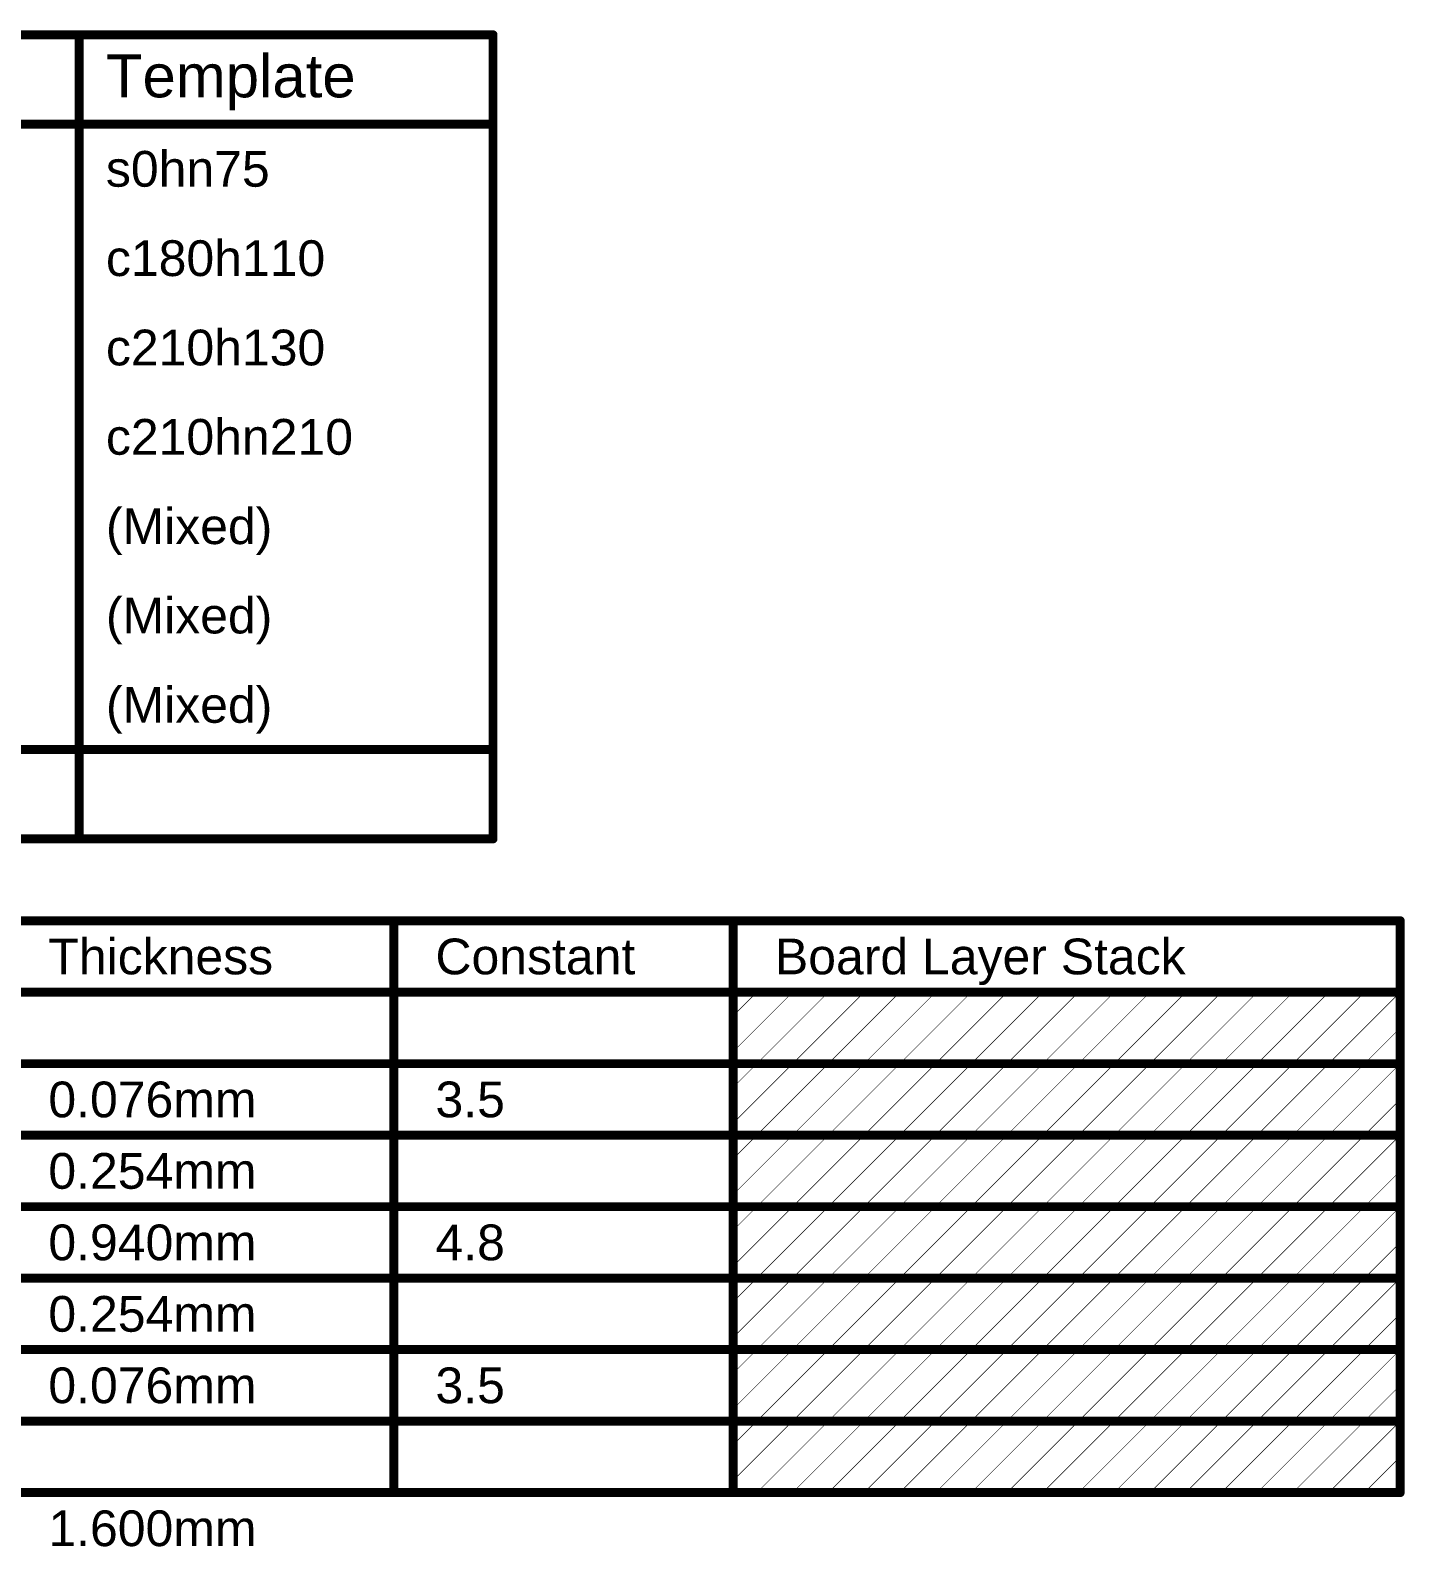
# Model space of a CAD drawing. Header units: inches. Extents: x -8 to 210, y -39 to 109.
# Drawn here: x 150.9 to 209.6, y 44.5 to 109.1 of the extents above; entities that cross this region are included whole.
import ezdxf

# ---------------------------------------------------------------- set-up
doc = ezdxf.new("R2010")
doc.units = ezdxf.units.IN
doc.layers.add('Drill Drawing', color=1, linetype='Continuous')
doc.layers.add('Fabrication', color=76, linetype='Continuous')
doc.styles.add('Arial', font='', dxfattribs={"height": 0.2})
doc.styles.get('Arial').set_extended_font_data('Arial')

msp = doc.modelspace()

# ---------------------------------------------------------------- linework, layer by layer
at = {"layer": 'Drill Drawing'}
for points in [[(-7.379, 108.953, 0.381, 0.381, 0), (170.678, 108.953, 0.381, 0.381, 0)], [(153.029, 74.663, 0.381, 0.381, 0), (153.029, 108.953, 0.381, 0.381, 0)], [(170.678, 74.663, 0.381, 0.381, 0), (170.678, 108.953, 0.381, 0.381, 0)], [(-7.379, 105.143, 0.381, 0.381, 0), (170.678, 105.143, 0.381, 0.381, 0)], [(-7.379, 78.473, 0.381, 0.381, 0), (170.678, 78.473, 0.381, 0.381, 0)], [(-7.379, 74.663, 0.381, 0.381, 0), (170.678, 74.663, 0.381, 0.381, 0)]]:
    msp.add_lwpolyline(points, format="xyseb", dxfattribs=at)
for points in [[(152.934, 108.953, 0.191, 0.191, 1), (153.125, 108.953, 0.191, 0.191, 1)], [(170.583, 108.953, 0.191, 0.191, 1), (170.773, 108.953, 0.191, 0.191, 1)], [(170.583, 108.953, 0.191, 0.191, 1), (170.773, 108.953, 0.191, 0.191, 1)], [(170.583, 105.143, 0.191, 0.191, 1), (170.773, 105.143, 0.191, 0.191, 1)], [(170.583, 78.473, 0.191, 0.191, 1), (170.773, 78.473, 0.191, 0.191, 1)], [(152.934, 74.663, 0.191, 0.191, 1), (153.125, 74.663, 0.191, 0.191, 1)], [(170.583, 74.663, 0.191, 0.191, 1), (170.773, 74.663, 0.191, 0.191, 1)], [(170.583, 74.663, 0.191, 0.191, 1), (170.773, 74.663, 0.191, 0.191, 1)]]:
    msp.add_lwpolyline(points, format="xyseb", close=True, dxfattribs=at)
at = {"layer": 'Fabrication'}
for points in [[(94.075, 71.175, 0.381, 0.381, 0), (209.361, 71.175, 0.381, 0.381, 0)], [(166.446, 46.791, 0.381, 0.381, 0), (166.446, 71.175, 0.381, 0.381, 0)], [(180.921, 46.791, 0.381, 0.381, 0), (180.921, 71.175, 0.381, 0.381, 0)], [(209.361, 46.791, 0.381, 0.381, 0), (209.361, 71.175, 0.381, 0.381, 0)], [(94.075, 68.127, 0.381, 0.381, 0), (209.361, 68.127, 0.381, 0.381, 0)], [(180.921, 67.119, 0.0254, 0.0254, 0), (181.929, 68.127, 0.0254, 0.0254, 0)], [(180.921, 65.595, 0.0254, 0.0254, 0), (183.453, 68.127, 0.0254, 0.0254, 0)], [(181.929, 65.079, 0.0254, 0.0254, 0), (184.977, 68.127, 0.0254, 0.0254, 0)], [(183.453, 65.079, 0.0254, 0.0254, 0), (186.501, 68.127, 0.0254, 0.0254, 0)], [(184.977, 65.079, 0.0254, 0.0254, 0), (188.025, 68.127, 0.0254, 0.0254, 0)], [(186.501, 65.079, 0.0254, 0.0254, 0), (189.549, 68.127, 0.0254, 0.0254, 0)], [(188.025, 65.079, 0.0254, 0.0254, 0), (191.073, 68.127, 0.0254, 0.0254, 0)], [(189.549, 65.079, 0.0254, 0.0254, 0), (192.597, 68.127, 0.0254, 0.0254, 0)], [(191.073, 65.079, 0.0254, 0.0254, 0), (194.121, 68.127, 0.0254, 0.0254, 0)], [(192.597, 65.079, 0.0254, 0.0254, 0), (195.645, 68.127, 0.0254, 0.0254, 0)], [(194.121, 65.079, 0.0254, 0.0254, 0), (197.169, 68.127, 0.0254, 0.0254, 0)], [(195.645, 65.079, 0.0254, 0.0254, 0), (198.693, 68.127, 0.0254, 0.0254, 0)], [(197.169, 65.079, 0.0254, 0.0254, 0), (200.217, 68.127, 0.0254, 0.0254, 0)], [(198.693, 65.079, 0.0254, 0.0254, 0), (201.741, 68.127, 0.0254, 0.0254, 0)], [(200.217, 65.079, 0.0254, 0.0254, 0), (203.265, 68.127, 0.0254, 0.0254, 0)], [(201.741, 65.079, 0.0254, 0.0254, 0), (204.789, 68.127, 0.0254, 0.0254, 0)], [(203.265, 65.079, 0.0254, 0.0254, 0), (206.313, 68.127, 0.0254, 0.0254, 0)], [(204.789, 65.079, 0.0254, 0.0254, 0), (207.837, 68.127, 0.0254, 0.0254, 0)], [(206.313, 65.079, 0.0254, 0.0254, 0), (209.361, 68.127, 0.0254, 0.0254, 0)], [(207.837, 65.079, 0.0254, 0.0254, 0), (209.361, 66.603, 0.0254, 0.0254, 0)], [(149.94, 65.079, 0.381, 0.381, 0), (166.446, 65.079, 0.381, 0.381, 0)], [(166.446, 65.079, 0.381, 0.381, 0), (180.921, 65.079, 0.381, 0.381, 0)], [(180.921, 65.079, 0.381, 0.381, 0), (209.361, 65.079, 0.381, 0.381, 0)], [(180.921, 64.071, 0.0254, 0.0254, 0), (181.929, 65.079, 0.0254, 0.0254, 0)], [(180.921, 62.547, 0.0254, 0.0254, 0), (183.453, 65.079, 0.0254, 0.0254, 0)], [(181.929, 62.031, 0.0254, 0.0254, 0), (184.977, 65.079, 0.0254, 0.0254, 0)], [(183.453, 62.031, 0.0254, 0.0254, 0), (186.501, 65.079, 0.0254, 0.0254, 0)], [(184.977, 62.031, 0.0254, 0.0254, 0), (188.025, 65.079, 0.0254, 0.0254, 0)], [(186.501, 62.031, 0.0254, 0.0254, 0), (189.549, 65.079, 0.0254, 0.0254, 0)], [(188.025, 62.031, 0.0254, 0.0254, 0), (191.073, 65.079, 0.0254, 0.0254, 0)], [(189.549, 62.031, 0.0254, 0.0254, 0), (192.597, 65.079, 0.0254, 0.0254, 0)], [(191.073, 62.031, 0.0254, 0.0254, 0), (194.121, 65.079, 0.0254, 0.0254, 0)], [(192.597, 62.031, 0.0254, 0.0254, 0), (195.645, 65.079, 0.0254, 0.0254, 0)], [(194.121, 62.031, 0.0254, 0.0254, 0), (197.169, 65.079, 0.0254, 0.0254, 0)], [(195.645, 62.031, 0.0254, 0.0254, 0), (198.693, 65.079, 0.0254, 0.0254, 0)], [(197.169, 62.031, 0.0254, 0.0254, 0), (200.217, 65.079, 0.0254, 0.0254, 0)], [(198.693, 62.031, 0.0254, 0.0254, 0), (201.741, 65.079, 0.0254, 0.0254, 0)], [(200.217, 62.031, 0.0254, 0.0254, 0), (203.265, 65.079, 0.0254, 0.0254, 0)], [(201.741, 62.031, 0.0254, 0.0254, 0), (204.789, 65.079, 0.0254, 0.0254, 0)], [(203.265, 62.031, 0.0254, 0.0254, 0), (206.313, 65.079, 0.0254, 0.0254, 0)], [(204.789, 62.031, 0.0254, 0.0254, 0), (207.837, 65.079, 0.0254, 0.0254, 0)], [(206.313, 62.031, 0.0254, 0.0254, 0), (209.361, 65.079, 0.0254, 0.0254, 0)], [(207.837, 62.031, 0.0254, 0.0254, 0), (209.361, 63.555, 0.0254, 0.0254, 0)], [(149.94, 62.031, 0.381, 0.381, 0), (166.446, 62.031, 0.381, 0.381, 0)], [(166.446, 62.031, 0.381, 0.381, 0), (180.921, 62.031, 0.381, 0.381, 0)], [(180.921, 62.031, 0.381, 0.381, 0), (209.361, 62.031, 0.381, 0.381, 0)], [(180.921, 61.023, 0.0254, 0.0254, 0), (181.929, 62.031, 0.0254, 0.0254, 0)], [(180.921, 59.499, 0.0254, 0.0254, 0), (183.453, 62.031, 0.0254, 0.0254, 0)], [(181.929, 58.983, 0.0254, 0.0254, 0), (184.977, 62.031, 0.0254, 0.0254, 0)], [(183.453, 58.983, 0.0254, 0.0254, 0), (186.501, 62.031, 0.0254, 0.0254, 0)], [(184.977, 58.983, 0.0254, 0.0254, 0), (188.025, 62.031, 0.0254, 0.0254, 0)], [(186.501, 58.983, 0.0254, 0.0254, 0), (189.549, 62.031, 0.0254, 0.0254, 0)], [(188.025, 58.983, 0.0254, 0.0254, 0), (191.073, 62.031, 0.0254, 0.0254, 0)], [(189.549, 58.983, 0.0254, 0.0254, 0), (192.597, 62.031, 0.0254, 0.0254, 0)], [(191.073, 58.983, 0.0254, 0.0254, 0), (194.121, 62.031, 0.0254, 0.0254, 0)], [(192.597, 58.983, 0.0254, 0.0254, 0), (195.645, 62.031, 0.0254, 0.0254, 0)], [(194.121, 58.983, 0.0254, 0.0254, 0), (197.169, 62.031, 0.0254, 0.0254, 0)], [(195.645, 58.983, 0.0254, 0.0254, 0), (198.693, 62.031, 0.0254, 0.0254, 0)], [(197.169, 58.983, 0.0254, 0.0254, 0), (200.217, 62.031, 0.0254, 0.0254, 0)], [(198.693, 58.983, 0.0254, 0.0254, 0), (201.741, 62.031, 0.0254, 0.0254, 0)], [(200.217, 58.983, 0.0254, 0.0254, 0), (203.265, 62.031, 0.0254, 0.0254, 0)], [(201.741, 58.983, 0.0254, 0.0254, 0), (204.789, 62.031, 0.0254, 0.0254, 0)], [(203.265, 58.983, 0.0254, 0.0254, 0), (206.313, 62.031, 0.0254, 0.0254, 0)], [(204.789, 58.983, 0.0254, 0.0254, 0), (207.837, 62.031, 0.0254, 0.0254, 0)], [(206.313, 58.983, 0.0254, 0.0254, 0), (209.361, 62.031, 0.0254, 0.0254, 0)], [(207.837, 58.983, 0.0254, 0.0254, 0), (209.361, 60.507, 0.0254, 0.0254, 0)], [(149.94, 58.983, 0.381, 0.381, 0), (166.446, 58.983, 0.381, 0.381, 0)], [(166.446, 58.983, 0.381, 0.381, 0), (180.921, 58.983, 0.381, 0.381, 0)], [(180.921, 58.983, 0.381, 0.381, 0), (209.361, 58.983, 0.381, 0.381, 0)], [(180.921, 57.975, 0.0254, 0.0254, 0), (181.929, 58.983, 0.0254, 0.0254, 0)], [(180.921, 56.451, 0.0254, 0.0254, 0), (183.453, 58.983, 0.0254, 0.0254, 0)], [(181.929, 55.935, 0.0254, 0.0254, 0), (184.977, 58.983, 0.0254, 0.0254, 0)], [(183.453, 55.935, 0.0254, 0.0254, 0), (186.501, 58.983, 0.0254, 0.0254, 0)], [(184.977, 55.935, 0.0254, 0.0254, 0), (188.025, 58.983, 0.0254, 0.0254, 0)], [(186.501, 55.935, 0.0254, 0.0254, 0), (189.549, 58.983, 0.0254, 0.0254, 0)], [(188.025, 55.935, 0.0254, 0.0254, 0), (191.073, 58.983, 0.0254, 0.0254, 0)], [(189.549, 55.935, 0.0254, 0.0254, 0), (192.597, 58.983, 0.0254, 0.0254, 0)], [(191.073, 55.935, 0.0254, 0.0254, 0), (194.121, 58.983, 0.0254, 0.0254, 0)], [(192.597, 55.935, 0.0254, 0.0254, 0), (195.645, 58.983, 0.0254, 0.0254, 0)], [(194.121, 55.935, 0.0254, 0.0254, 0), (197.169, 58.983, 0.0254, 0.0254, 0)], [(195.645, 55.935, 0.0254, 0.0254, 0), (198.693, 58.983, 0.0254, 0.0254, 0)], [(197.169, 55.935, 0.0254, 0.0254, 0), (200.217, 58.983, 0.0254, 0.0254, 0)], [(198.693, 55.935, 0.0254, 0.0254, 0), (201.741, 58.983, 0.0254, 0.0254, 0)], [(200.217, 55.935, 0.0254, 0.0254, 0), (203.265, 58.983, 0.0254, 0.0254, 0)], [(201.741, 55.935, 0.0254, 0.0254, 0), (204.789, 58.983, 0.0254, 0.0254, 0)], [(203.265, 55.935, 0.0254, 0.0254, 0), (206.313, 58.983, 0.0254, 0.0254, 0)], [(204.789, 55.935, 0.0254, 0.0254, 0), (207.837, 58.983, 0.0254, 0.0254, 0)], [(206.313, 55.935, 0.0254, 0.0254, 0), (209.361, 58.983, 0.0254, 0.0254, 0)], [(207.837, 55.935, 0.0254, 0.0254, 0), (209.361, 57.459, 0.0254, 0.0254, 0)], [(149.94, 55.935, 0.381, 0.381, 0), (166.446, 55.935, 0.381, 0.381, 0)], [(166.446, 55.935, 0.381, 0.381, 0), (180.921, 55.935, 0.381, 0.381, 0)], [(180.921, 55.935, 0.381, 0.381, 0), (209.361, 55.935, 0.381, 0.381, 0)], [(180.921, 54.927, 0.0254, 0.0254, 0), (181.929, 55.935, 0.0254, 0.0254, 0)], [(180.921, 53.403, 0.0254, 0.0254, 0), (183.453, 55.935, 0.0254, 0.0254, 0)], [(181.929, 52.887, 0.0254, 0.0254, 0), (184.977, 55.935, 0.0254, 0.0254, 0)], [(183.453, 52.887, 0.0254, 0.0254, 0), (186.501, 55.935, 0.0254, 0.0254, 0)], [(184.977, 52.887, 0.0254, 0.0254, 0), (188.025, 55.935, 0.0254, 0.0254, 0)], [(186.501, 52.887, 0.0254, 0.0254, 0), (189.549, 55.935, 0.0254, 0.0254, 0)], [(188.025, 52.887, 0.0254, 0.0254, 0), (191.073, 55.935, 0.0254, 0.0254, 0)], [(189.549, 52.887, 0.0254, 0.0254, 0), (192.597, 55.935, 0.0254, 0.0254, 0)], [(191.073, 52.887, 0.0254, 0.0254, 0), (194.121, 55.935, 0.0254, 0.0254, 0)], [(192.597, 52.887, 0.0254, 0.0254, 0), (195.645, 55.935, 0.0254, 0.0254, 0)], [(194.121, 52.887, 0.0254, 0.0254, 0), (197.169, 55.935, 0.0254, 0.0254, 0)], [(195.645, 52.887, 0.0254, 0.0254, 0), (198.693, 55.935, 0.0254, 0.0254, 0)], [(197.169, 52.887, 0.0254, 0.0254, 0), (200.217, 55.935, 0.0254, 0.0254, 0)], [(198.693, 52.887, 0.0254, 0.0254, 0), (201.741, 55.935, 0.0254, 0.0254, 0)], [(200.217, 52.887, 0.0254, 0.0254, 0), (203.265, 55.935, 0.0254, 0.0254, 0)], [(201.741, 52.887, 0.0254, 0.0254, 0), (204.789, 55.935, 0.0254, 0.0254, 0)], [(203.265, 52.887, 0.0254, 0.0254, 0), (206.313, 55.935, 0.0254, 0.0254, 0)], [(204.789, 52.887, 0.0254, 0.0254, 0), (207.837, 55.935, 0.0254, 0.0254, 0)], [(206.313, 52.887, 0.0254, 0.0254, 0), (209.361, 55.935, 0.0254, 0.0254, 0)], [(207.837, 52.887, 0.0254, 0.0254, 0), (209.361, 54.411, 0.0254, 0.0254, 0)], [(149.94, 52.887, 0.381, 0.381, 0), (166.446, 52.887, 0.381, 0.381, 0)], [(166.446, 52.887, 0.381, 0.381, 0), (180.921, 52.887, 0.381, 0.381, 0)], [(180.921, 52.887, 0.381, 0.381, 0), (209.361, 52.887, 0.381, 0.381, 0)], [(180.921, 51.879, 0.0254, 0.0254, 0), (181.929, 52.887, 0.0254, 0.0254, 0)], [(180.921, 50.355, 0.0254, 0.0254, 0), (183.453, 52.887, 0.0254, 0.0254, 0)], [(181.929, 49.839, 0.0254, 0.0254, 0), (184.977, 52.887, 0.0254, 0.0254, 0)], [(183.453, 49.839, 0.0254, 0.0254, 0), (186.501, 52.887, 0.0254, 0.0254, 0)], [(184.977, 49.839, 0.0254, 0.0254, 0), (188.025, 52.887, 0.0254, 0.0254, 0)], [(186.501, 49.839, 0.0254, 0.0254, 0), (189.549, 52.887, 0.0254, 0.0254, 0)], [(188.025, 49.839, 0.0254, 0.0254, 0), (191.073, 52.887, 0.0254, 0.0254, 0)], [(189.549, 49.839, 0.0254, 0.0254, 0), (192.597, 52.887, 0.0254, 0.0254, 0)], [(191.073, 49.839, 0.0254, 0.0254, 0), (194.121, 52.887, 0.0254, 0.0254, 0)], [(192.597, 49.839, 0.0254, 0.0254, 0), (195.645, 52.887, 0.0254, 0.0254, 0)], [(194.121, 49.839, 0.0254, 0.0254, 0), (197.169, 52.887, 0.0254, 0.0254, 0)], [(195.645, 49.839, 0.0254, 0.0254, 0), (198.693, 52.887, 0.0254, 0.0254, 0)], [(197.169, 49.839, 0.0254, 0.0254, 0), (200.217, 52.887, 0.0254, 0.0254, 0)], [(198.693, 49.839, 0.0254, 0.0254, 0), (201.741, 52.887, 0.0254, 0.0254, 0)], [(200.217, 49.839, 0.0254, 0.0254, 0), (203.265, 52.887, 0.0254, 0.0254, 0)], [(201.741, 49.839, 0.0254, 0.0254, 0), (204.789, 52.887, 0.0254, 0.0254, 0)], [(203.265, 49.839, 0.0254, 0.0254, 0), (206.313, 52.887, 0.0254, 0.0254, 0)], [(204.789, 49.839, 0.0254, 0.0254, 0), (207.837, 52.887, 0.0254, 0.0254, 0)], [(206.313, 49.839, 0.0254, 0.0254, 0), (209.361, 52.887, 0.0254, 0.0254, 0)], [(207.837, 49.839, 0.0254, 0.0254, 0), (209.361, 51.363, 0.0254, 0.0254, 0)], [(149.94, 49.839, 0.381, 0.381, 0), (166.446, 49.839, 0.381, 0.381, 0)], [(166.446, 49.839, 0.381, 0.381, 0), (180.921, 49.839, 0.381, 0.381, 0)], [(180.921, 49.839, 0.381, 0.381, 0), (209.361, 49.839, 0.381, 0.381, 0)], [(180.921, 48.831, 0.0254, 0.0254, 0), (181.929, 49.839, 0.0254, 0.0254, 0)], [(180.921, 47.307, 0.0254, 0.0254, 0), (183.453, 49.839, 0.0254, 0.0254, 0)], [(181.929, 46.791, 0.0254, 0.0254, 0), (184.977, 49.839, 0.0254, 0.0254, 0)], [(183.453, 46.791, 0.0254, 0.0254, 0), (186.501, 49.839, 0.0254, 0.0254, 0)], [(184.977, 46.791, 0.0254, 0.0254, 0), (188.025, 49.839, 0.0254, 0.0254, 0)], [(186.501, 46.791, 0.0254, 0.0254, 0), (189.549, 49.839, 0.0254, 0.0254, 0)], [(188.025, 46.791, 0.0254, 0.0254, 0), (191.073, 49.839, 0.0254, 0.0254, 0)], [(189.549, 46.791, 0.0254, 0.0254, 0), (192.597, 49.839, 0.0254, 0.0254, 0)], [(191.073, 46.791, 0.0254, 0.0254, 0), (194.121, 49.839, 0.0254, 0.0254, 0)], [(192.597, 46.791, 0.0254, 0.0254, 0), (195.645, 49.839, 0.0254, 0.0254, 0)], [(194.121, 46.791, 0.0254, 0.0254, 0), (197.169, 49.839, 0.0254, 0.0254, 0)], [(195.645, 46.791, 0.0254, 0.0254, 0), (198.693, 49.839, 0.0254, 0.0254, 0)], [(197.169, 46.791, 0.0254, 0.0254, 0), (200.217, 49.839, 0.0254, 0.0254, 0)], [(198.693, 46.791, 0.0254, 0.0254, 0), (201.741, 49.839, 0.0254, 0.0254, 0)], [(200.217, 46.791, 0.0254, 0.0254, 0), (203.265, 49.839, 0.0254, 0.0254, 0)], [(201.741, 46.791, 0.0254, 0.0254, 0), (204.789, 49.839, 0.0254, 0.0254, 0)], [(203.265, 46.791, 0.0254, 0.0254, 0), (206.313, 49.839, 0.0254, 0.0254, 0)], [(204.789, 46.791, 0.0254, 0.0254, 0), (207.837, 49.839, 0.0254, 0.0254, 0)], [(206.313, 46.791, 0.0254, 0.0254, 0), (209.361, 49.839, 0.0254, 0.0254, 0)], [(207.837, 46.791, 0.0254, 0.0254, 0), (209.361, 48.315, 0.0254, 0.0254, 0)], [(149.94, 46.791, 0.381, 0.381, 0), (166.446, 46.791, 0.381, 0.381, 0)], [(166.446, 46.791, 0.381, 0.381, 0), (180.921, 46.791, 0.381, 0.381, 0)], [(180.921, 46.791, 0.381, 0.381, 0), (209.361, 46.791, 0.381, 0.381, 0)]]:
    msp.add_lwpolyline(points, format="xyseb", dxfattribs=at)
for points in [[(166.351, 71.175, 0.191, 0.191, 1), (166.541, 71.175, 0.191, 0.191, 1)], [(180.825, 71.175, 0.191, 0.191, 1), (181.016, 71.175, 0.191, 0.191, 1)], [(209.265, 71.175, 0.191, 0.191, 1), (209.456, 71.175, 0.191, 0.191, 1)], [(209.265, 71.175, 0.191, 0.191, 1), (209.456, 71.175, 0.191, 0.191, 1)], [(181.922, 68.127, 0.0127, 0.0127, 1), (181.935, 68.127, 0.0127, 0.0127, 1)], [(183.446, 68.127, 0.0127, 0.0127, 1), (183.459, 68.127, 0.0127, 0.0127, 1)], [(184.97, 68.127, 0.0127, 0.0127, 1), (184.983, 68.127, 0.0127, 0.0127, 1)], [(186.494, 68.127, 0.0127, 0.0127, 1), (186.507, 68.127, 0.0127, 0.0127, 1)], [(188.018, 68.127, 0.0127, 0.0127, 1), (188.031, 68.127, 0.0127, 0.0127, 1)], [(189.542, 68.127, 0.0127, 0.0127, 1), (189.555, 68.127, 0.0127, 0.0127, 1)], [(191.066, 68.127, 0.0127, 0.0127, 1), (191.079, 68.127, 0.0127, 0.0127, 1)], [(192.59, 68.127, 0.0127, 0.0127, 1), (192.603, 68.127, 0.0127, 0.0127, 1)], [(194.114, 68.127, 0.0127, 0.0127, 1), (194.127, 68.127, 0.0127, 0.0127, 1)], [(195.638, 68.127, 0.0127, 0.0127, 1), (195.651, 68.127, 0.0127, 0.0127, 1)], [(197.162, 68.127, 0.0127, 0.0127, 1), (197.175, 68.127, 0.0127, 0.0127, 1)], [(198.686, 68.127, 0.0127, 0.0127, 1), (198.699, 68.127, 0.0127, 0.0127, 1)], [(200.21, 68.127, 0.0127, 0.0127, 1), (200.223, 68.127, 0.0127, 0.0127, 1)], [(201.734, 68.127, 0.0127, 0.0127, 1), (201.747, 68.127, 0.0127, 0.0127, 1)], [(203.258, 68.127, 0.0127, 0.0127, 1), (203.271, 68.127, 0.0127, 0.0127, 1)], [(204.782, 68.127, 0.0127, 0.0127, 1), (204.795, 68.127, 0.0127, 0.0127, 1)], [(206.306, 68.127, 0.0127, 0.0127, 1), (206.319, 68.127, 0.0127, 0.0127, 1)], [(207.83, 68.127, 0.0127, 0.0127, 1), (207.843, 68.127, 0.0127, 0.0127, 1)], [(209.265, 68.127, 0.191, 0.191, 1), (209.456, 68.127, 0.191, 0.191, 1)], [(209.354, 68.127, 0.0127, 0.0127, 1), (209.367, 68.127, 0.0127, 0.0127, 1)], [(180.914, 67.119, 0.0127, 0.0127, 1), (180.927, 67.119, 0.0127, 0.0127, 1)], [(209.354, 66.603, 0.0127, 0.0127, 1), (209.367, 66.603, 0.0127, 0.0127, 1)], [(180.914, 65.595, 0.0127, 0.0127, 1), (180.927, 65.595, 0.0127, 0.0127, 1)], [(166.351, 65.079, 0.191, 0.191, 1), (166.541, 65.079, 0.191, 0.191, 1)], [(166.351, 65.079, 0.191, 0.191, 1), (166.541, 65.079, 0.191, 0.191, 1)], [(180.825, 65.079, 0.191, 0.191, 1), (181.016, 65.079, 0.191, 0.191, 1)], [(180.825, 65.079, 0.191, 0.191, 1), (181.016, 65.079, 0.191, 0.191, 1)], [(181.922, 65.079, 0.0127, 0.0127, 1), (181.935, 65.079, 0.0127, 0.0127, 1)], [(181.922, 65.079, 0.0127, 0.0127, 1), (181.935, 65.079, 0.0127, 0.0127, 1)], [(183.446, 65.079, 0.0127, 0.0127, 1), (183.459, 65.079, 0.0127, 0.0127, 1)], [(183.446, 65.079, 0.0127, 0.0127, 1), (183.459, 65.079, 0.0127, 0.0127, 1)], [(184.97, 65.079, 0.0127, 0.0127, 1), (184.983, 65.079, 0.0127, 0.0127, 1)], [(184.97, 65.079, 0.0127, 0.0127, 1), (184.983, 65.079, 0.0127, 0.0127, 1)], [(186.494, 65.079, 0.0127, 0.0127, 1), (186.507, 65.079, 0.0127, 0.0127, 1)], [(186.494, 65.079, 0.0127, 0.0127, 1), (186.507, 65.079, 0.0127, 0.0127, 1)], [(188.018, 65.079, 0.0127, 0.0127, 1), (188.031, 65.079, 0.0127, 0.0127, 1)], [(188.018, 65.079, 0.0127, 0.0127, 1), (188.031, 65.079, 0.0127, 0.0127, 1)], [(189.542, 65.079, 0.0127, 0.0127, 1), (189.555, 65.079, 0.0127, 0.0127, 1)], [(189.542, 65.079, 0.0127, 0.0127, 1), (189.555, 65.079, 0.0127, 0.0127, 1)], [(191.066, 65.079, 0.0127, 0.0127, 1), (191.079, 65.079, 0.0127, 0.0127, 1)], [(191.066, 65.079, 0.0127, 0.0127, 1), (191.079, 65.079, 0.0127, 0.0127, 1)], [(192.59, 65.079, 0.0127, 0.0127, 1), (192.603, 65.079, 0.0127, 0.0127, 1)], [(192.59, 65.079, 0.0127, 0.0127, 1), (192.603, 65.079, 0.0127, 0.0127, 1)], [(194.114, 65.079, 0.0127, 0.0127, 1), (194.127, 65.079, 0.0127, 0.0127, 1)], [(194.114, 65.079, 0.0127, 0.0127, 1), (194.127, 65.079, 0.0127, 0.0127, 1)], [(195.638, 65.079, 0.0127, 0.0127, 1), (195.651, 65.079, 0.0127, 0.0127, 1)], [(195.638, 65.079, 0.0127, 0.0127, 1), (195.651, 65.079, 0.0127, 0.0127, 1)], [(197.162, 65.079, 0.0127, 0.0127, 1), (197.175, 65.079, 0.0127, 0.0127, 1)], [(197.162, 65.079, 0.0127, 0.0127, 1), (197.175, 65.079, 0.0127, 0.0127, 1)], [(198.686, 65.079, 0.0127, 0.0127, 1), (198.699, 65.079, 0.0127, 0.0127, 1)], [(198.686, 65.079, 0.0127, 0.0127, 1), (198.699, 65.079, 0.0127, 0.0127, 1)], [(200.21, 65.079, 0.0127, 0.0127, 1), (200.223, 65.079, 0.0127, 0.0127, 1)], [(200.21, 65.079, 0.0127, 0.0127, 1), (200.223, 65.079, 0.0127, 0.0127, 1)], [(201.734, 65.079, 0.0127, 0.0127, 1), (201.747, 65.079, 0.0127, 0.0127, 1)], [(201.734, 65.079, 0.0127, 0.0127, 1), (201.747, 65.079, 0.0127, 0.0127, 1)], [(203.258, 65.079, 0.0127, 0.0127, 1), (203.271, 65.079, 0.0127, 0.0127, 1)], [(203.258, 65.079, 0.0127, 0.0127, 1), (203.271, 65.079, 0.0127, 0.0127, 1)], [(204.782, 65.079, 0.0127, 0.0127, 1), (204.795, 65.079, 0.0127, 0.0127, 1)], [(204.782, 65.079, 0.0127, 0.0127, 1), (204.795, 65.079, 0.0127, 0.0127, 1)], [(206.306, 65.079, 0.0127, 0.0127, 1), (206.319, 65.079, 0.0127, 0.0127, 1)], [(206.306, 65.079, 0.0127, 0.0127, 1), (206.319, 65.079, 0.0127, 0.0127, 1)], [(207.83, 65.079, 0.0127, 0.0127, 1), (207.843, 65.079, 0.0127, 0.0127, 1)], [(207.83, 65.079, 0.0127, 0.0127, 1), (207.843, 65.079, 0.0127, 0.0127, 1)], [(209.265, 65.079, 0.191, 0.191, 1), (209.456, 65.079, 0.191, 0.191, 1)], [(209.354, 65.079, 0.0127, 0.0127, 1), (209.367, 65.079, 0.0127, 0.0127, 1)], [(180.914, 64.071, 0.0127, 0.0127, 1), (180.927, 64.071, 0.0127, 0.0127, 1)], [(209.354, 63.555, 0.0127, 0.0127, 1), (209.367, 63.555, 0.0127, 0.0127, 1)], [(166.351, 62.031, 0.191, 0.191, 1), (166.541, 62.031, 0.191, 0.191, 1)], [(166.351, 62.031, 0.191, 0.191, 1), (166.541, 62.031, 0.191, 0.191, 1)], [(180.825, 62.031, 0.191, 0.191, 1), (181.016, 62.031, 0.191, 0.191, 1)], [(180.825, 62.031, 0.191, 0.191, 1), (181.016, 62.031, 0.191, 0.191, 1)], [(180.914, 62.547, 0.0127, 0.0127, 1), (180.927, 62.547, 0.0127, 0.0127, 1)], [(209.265, 62.031, 0.191, 0.191, 1), (209.456, 62.031, 0.191, 0.191, 1)], [(181.922, 62.031, 0.0127, 0.0127, 1), (181.935, 62.031, 0.0127, 0.0127, 1)], [(181.922, 62.031, 0.0127, 0.0127, 1), (181.935, 62.031, 0.0127, 0.0127, 1)], [(183.446, 62.031, 0.0127, 0.0127, 1), (183.459, 62.031, 0.0127, 0.0127, 1)], [(183.446, 62.031, 0.0127, 0.0127, 1), (183.459, 62.031, 0.0127, 0.0127, 1)], [(184.97, 62.031, 0.0127, 0.0127, 1), (184.983, 62.031, 0.0127, 0.0127, 1)], [(184.97, 62.031, 0.0127, 0.0127, 1), (184.983, 62.031, 0.0127, 0.0127, 1)], [(186.494, 62.031, 0.0127, 0.0127, 1), (186.507, 62.031, 0.0127, 0.0127, 1)], [(186.494, 62.031, 0.0127, 0.0127, 1), (186.507, 62.031, 0.0127, 0.0127, 1)], [(188.018, 62.031, 0.0127, 0.0127, 1), (188.031, 62.031, 0.0127, 0.0127, 1)], [(188.018, 62.031, 0.0127, 0.0127, 1), (188.031, 62.031, 0.0127, 0.0127, 1)], [(189.542, 62.031, 0.0127, 0.0127, 1), (189.555, 62.031, 0.0127, 0.0127, 1)], [(189.542, 62.031, 0.0127, 0.0127, 1), (189.555, 62.031, 0.0127, 0.0127, 1)], [(191.066, 62.031, 0.0127, 0.0127, 1), (191.079, 62.031, 0.0127, 0.0127, 1)], [(191.066, 62.031, 0.0127, 0.0127, 1), (191.079, 62.031, 0.0127, 0.0127, 1)], [(192.59, 62.031, 0.0127, 0.0127, 1), (192.603, 62.031, 0.0127, 0.0127, 1)], [(192.59, 62.031, 0.0127, 0.0127, 1), (192.603, 62.031, 0.0127, 0.0127, 1)], [(194.114, 62.031, 0.0127, 0.0127, 1), (194.127, 62.031, 0.0127, 0.0127, 1)], [(194.114, 62.031, 0.0127, 0.0127, 1), (194.127, 62.031, 0.0127, 0.0127, 1)], [(195.638, 62.031, 0.0127, 0.0127, 1), (195.651, 62.031, 0.0127, 0.0127, 1)], [(195.638, 62.031, 0.0127, 0.0127, 1), (195.651, 62.031, 0.0127, 0.0127, 1)], [(197.162, 62.031, 0.0127, 0.0127, 1), (197.175, 62.031, 0.0127, 0.0127, 1)], [(197.162, 62.031, 0.0127, 0.0127, 1), (197.175, 62.031, 0.0127, 0.0127, 1)], [(198.686, 62.031, 0.0127, 0.0127, 1), (198.699, 62.031, 0.0127, 0.0127, 1)], [(198.686, 62.031, 0.0127, 0.0127, 1), (198.699, 62.031, 0.0127, 0.0127, 1)], [(200.21, 62.031, 0.0127, 0.0127, 1), (200.223, 62.031, 0.0127, 0.0127, 1)], [(200.21, 62.031, 0.0127, 0.0127, 1), (200.223, 62.031, 0.0127, 0.0127, 1)], [(201.734, 62.031, 0.0127, 0.0127, 1), (201.747, 62.031, 0.0127, 0.0127, 1)], [(201.734, 62.031, 0.0127, 0.0127, 1), (201.747, 62.031, 0.0127, 0.0127, 1)], [(203.258, 62.031, 0.0127, 0.0127, 1), (203.271, 62.031, 0.0127, 0.0127, 1)], [(203.258, 62.031, 0.0127, 0.0127, 1), (203.271, 62.031, 0.0127, 0.0127, 1)], [(204.782, 62.031, 0.0127, 0.0127, 1), (204.795, 62.031, 0.0127, 0.0127, 1)], [(204.782, 62.031, 0.0127, 0.0127, 1), (204.795, 62.031, 0.0127, 0.0127, 1)], [(206.306, 62.031, 0.0127, 0.0127, 1), (206.319, 62.031, 0.0127, 0.0127, 1)], [(206.306, 62.031, 0.0127, 0.0127, 1), (206.319, 62.031, 0.0127, 0.0127, 1)], [(207.83, 62.031, 0.0127, 0.0127, 1), (207.843, 62.031, 0.0127, 0.0127, 1)], [(207.83, 62.031, 0.0127, 0.0127, 1), (207.843, 62.031, 0.0127, 0.0127, 1)], [(209.354, 62.031, 0.0127, 0.0127, 1), (209.367, 62.031, 0.0127, 0.0127, 1)], [(180.914, 61.023, 0.0127, 0.0127, 1), (180.927, 61.023, 0.0127, 0.0127, 1)], [(209.354, 60.507, 0.0127, 0.0127, 1), (209.367, 60.507, 0.0127, 0.0127, 1)], [(180.914, 59.499, 0.0127, 0.0127, 1), (180.927, 59.499, 0.0127, 0.0127, 1)], [(166.351, 58.983, 0.191, 0.191, 1), (166.541, 58.983, 0.191, 0.191, 1)], [(166.351, 58.983, 0.191, 0.191, 1), (166.541, 58.983, 0.191, 0.191, 1)], [(180.825, 58.983, 0.191, 0.191, 1), (181.016, 58.983, 0.191, 0.191, 1)], [(180.825, 58.983, 0.191, 0.191, 1), (181.016, 58.983, 0.191, 0.191, 1)], [(181.922, 58.983, 0.0127, 0.0127, 1), (181.935, 58.983, 0.0127, 0.0127, 1)], [(181.922, 58.983, 0.0127, 0.0127, 1), (181.935, 58.983, 0.0127, 0.0127, 1)], [(183.446, 58.983, 0.0127, 0.0127, 1), (183.459, 58.983, 0.0127, 0.0127, 1)], [(183.446, 58.983, 0.0127, 0.0127, 1), (183.459, 58.983, 0.0127, 0.0127, 1)], [(184.97, 58.983, 0.0127, 0.0127, 1), (184.983, 58.983, 0.0127, 0.0127, 1)], [(184.97, 58.983, 0.0127, 0.0127, 1), (184.983, 58.983, 0.0127, 0.0127, 1)], [(186.494, 58.983, 0.0127, 0.0127, 1), (186.507, 58.983, 0.0127, 0.0127, 1)], [(186.494, 58.983, 0.0127, 0.0127, 1), (186.507, 58.983, 0.0127, 0.0127, 1)], [(188.018, 58.983, 0.0127, 0.0127, 1), (188.031, 58.983, 0.0127, 0.0127, 1)], [(188.018, 58.983, 0.0127, 0.0127, 1), (188.031, 58.983, 0.0127, 0.0127, 1)], [(189.542, 58.983, 0.0127, 0.0127, 1), (189.555, 58.983, 0.0127, 0.0127, 1)], [(189.542, 58.983, 0.0127, 0.0127, 1), (189.555, 58.983, 0.0127, 0.0127, 1)], [(191.066, 58.983, 0.0127, 0.0127, 1), (191.079, 58.983, 0.0127, 0.0127, 1)], [(191.066, 58.983, 0.0127, 0.0127, 1), (191.079, 58.983, 0.0127, 0.0127, 1)], [(192.59, 58.983, 0.0127, 0.0127, 1), (192.603, 58.983, 0.0127, 0.0127, 1)], [(192.59, 58.983, 0.0127, 0.0127, 1), (192.603, 58.983, 0.0127, 0.0127, 1)], [(194.114, 58.983, 0.0127, 0.0127, 1), (194.127, 58.983, 0.0127, 0.0127, 1)], [(194.114, 58.983, 0.0127, 0.0127, 1), (194.127, 58.983, 0.0127, 0.0127, 1)], [(195.638, 58.983, 0.0127, 0.0127, 1), (195.651, 58.983, 0.0127, 0.0127, 1)], [(195.638, 58.983, 0.0127, 0.0127, 1), (195.651, 58.983, 0.0127, 0.0127, 1)], [(197.162, 58.983, 0.0127, 0.0127, 1), (197.175, 58.983, 0.0127, 0.0127, 1)], [(197.162, 58.983, 0.0127, 0.0127, 1), (197.175, 58.983, 0.0127, 0.0127, 1)], [(198.686, 58.983, 0.0127, 0.0127, 1), (198.699, 58.983, 0.0127, 0.0127, 1)], [(198.686, 58.983, 0.0127, 0.0127, 1), (198.699, 58.983, 0.0127, 0.0127, 1)], [(200.21, 58.983, 0.0127, 0.0127, 1), (200.223, 58.983, 0.0127, 0.0127, 1)], [(200.21, 58.983, 0.0127, 0.0127, 1), (200.223, 58.983, 0.0127, 0.0127, 1)], [(201.734, 58.983, 0.0127, 0.0127, 1), (201.747, 58.983, 0.0127, 0.0127, 1)], [(201.734, 58.983, 0.0127, 0.0127, 1), (201.747, 58.983, 0.0127, 0.0127, 1)], [(203.258, 58.983, 0.0127, 0.0127, 1), (203.271, 58.983, 0.0127, 0.0127, 1)], [(203.258, 58.983, 0.0127, 0.0127, 1), (203.271, 58.983, 0.0127, 0.0127, 1)], [(204.782, 58.983, 0.0127, 0.0127, 1), (204.795, 58.983, 0.0127, 0.0127, 1)], [(204.782, 58.983, 0.0127, 0.0127, 1), (204.795, 58.983, 0.0127, 0.0127, 1)], [(206.306, 58.983, 0.0127, 0.0127, 1), (206.319, 58.983, 0.0127, 0.0127, 1)], [(206.306, 58.983, 0.0127, 0.0127, 1), (206.319, 58.983, 0.0127, 0.0127, 1)], [(207.83, 58.983, 0.0127, 0.0127, 1), (207.843, 58.983, 0.0127, 0.0127, 1)], [(207.83, 58.983, 0.0127, 0.0127, 1), (207.843, 58.983, 0.0127, 0.0127, 1)], [(209.265, 58.983, 0.191, 0.191, 1), (209.456, 58.983, 0.191, 0.191, 1)], [(209.354, 58.983, 0.0127, 0.0127, 1), (209.367, 58.983, 0.0127, 0.0127, 1)], [(180.914, 57.975, 0.0127, 0.0127, 1), (180.927, 57.975, 0.0127, 0.0127, 1)], [(209.354, 57.459, 0.0127, 0.0127, 1), (209.367, 57.459, 0.0127, 0.0127, 1)], [(180.914, 56.451, 0.0127, 0.0127, 1), (180.927, 56.451, 0.0127, 0.0127, 1)], [(166.351, 55.935, 0.191, 0.191, 1), (166.541, 55.935, 0.191, 0.191, 1)], [(166.351, 55.935, 0.191, 0.191, 1), (166.541, 55.935, 0.191, 0.191, 1)], [(180.825, 55.935, 0.191, 0.191, 1), (181.016, 55.935, 0.191, 0.191, 1)], [(180.825, 55.935, 0.191, 0.191, 1), (181.016, 55.935, 0.191, 0.191, 1)], [(181.922, 55.935, 0.0127, 0.0127, 1), (181.935, 55.935, 0.0127, 0.0127, 1)], [(181.922, 55.935, 0.0127, 0.0127, 1), (181.935, 55.935, 0.0127, 0.0127, 1)], [(183.446, 55.935, 0.0127, 0.0127, 1), (183.459, 55.935, 0.0127, 0.0127, 1)], [(183.446, 55.935, 0.0127, 0.0127, 1), (183.459, 55.935, 0.0127, 0.0127, 1)], [(184.97, 55.935, 0.0127, 0.0127, 1), (184.983, 55.935, 0.0127, 0.0127, 1)], [(184.97, 55.935, 0.0127, 0.0127, 1), (184.983, 55.935, 0.0127, 0.0127, 1)], [(186.494, 55.935, 0.0127, 0.0127, 1), (186.507, 55.935, 0.0127, 0.0127, 1)], [(186.494, 55.935, 0.0127, 0.0127, 1), (186.507, 55.935, 0.0127, 0.0127, 1)], [(188.018, 55.935, 0.0127, 0.0127, 1), (188.031, 55.935, 0.0127, 0.0127, 1)], [(188.018, 55.935, 0.0127, 0.0127, 1), (188.031, 55.935, 0.0127, 0.0127, 1)], [(189.542, 55.935, 0.0127, 0.0127, 1), (189.555, 55.935, 0.0127, 0.0127, 1)], [(189.542, 55.935, 0.0127, 0.0127, 1), (189.555, 55.935, 0.0127, 0.0127, 1)], [(191.066, 55.935, 0.0127, 0.0127, 1), (191.079, 55.935, 0.0127, 0.0127, 1)], [(191.066, 55.935, 0.0127, 0.0127, 1), (191.079, 55.935, 0.0127, 0.0127, 1)], [(192.59, 55.935, 0.0127, 0.0127, 1), (192.603, 55.935, 0.0127, 0.0127, 1)], [(192.59, 55.935, 0.0127, 0.0127, 1), (192.603, 55.935, 0.0127, 0.0127, 1)], [(194.114, 55.935, 0.0127, 0.0127, 1), (194.127, 55.935, 0.0127, 0.0127, 1)], [(194.114, 55.935, 0.0127, 0.0127, 1), (194.127, 55.935, 0.0127, 0.0127, 1)], [(195.638, 55.935, 0.0127, 0.0127, 1), (195.651, 55.935, 0.0127, 0.0127, 1)], [(195.638, 55.935, 0.0127, 0.0127, 1), (195.651, 55.935, 0.0127, 0.0127, 1)], [(197.162, 55.935, 0.0127, 0.0127, 1), (197.175, 55.935, 0.0127, 0.0127, 1)], [(197.162, 55.935, 0.0127, 0.0127, 1), (197.175, 55.935, 0.0127, 0.0127, 1)], [(198.686, 55.935, 0.0127, 0.0127, 1), (198.699, 55.935, 0.0127, 0.0127, 1)], [(198.686, 55.935, 0.0127, 0.0127, 1), (198.699, 55.935, 0.0127, 0.0127, 1)], [(200.21, 55.935, 0.0127, 0.0127, 1), (200.223, 55.935, 0.0127, 0.0127, 1)], [(200.21, 55.935, 0.0127, 0.0127, 1), (200.223, 55.935, 0.0127, 0.0127, 1)], [(201.734, 55.935, 0.0127, 0.0127, 1), (201.747, 55.935, 0.0127, 0.0127, 1)], [(201.734, 55.935, 0.0127, 0.0127, 1), (201.747, 55.935, 0.0127, 0.0127, 1)], [(203.258, 55.935, 0.0127, 0.0127, 1), (203.271, 55.935, 0.0127, 0.0127, 1)], [(203.258, 55.935, 0.0127, 0.0127, 1), (203.271, 55.935, 0.0127, 0.0127, 1)], [(204.782, 55.935, 0.0127, 0.0127, 1), (204.795, 55.935, 0.0127, 0.0127, 1)], [(204.782, 55.935, 0.0127, 0.0127, 1), (204.795, 55.935, 0.0127, 0.0127, 1)], [(206.306, 55.935, 0.0127, 0.0127, 1), (206.319, 55.935, 0.0127, 0.0127, 1)], [(206.306, 55.935, 0.0127, 0.0127, 1), (206.319, 55.935, 0.0127, 0.0127, 1)], [(207.83, 55.935, 0.0127, 0.0127, 1), (207.843, 55.935, 0.0127, 0.0127, 1)], [(207.83, 55.935, 0.0127, 0.0127, 1), (207.843, 55.935, 0.0127, 0.0127, 1)], [(209.265, 55.935, 0.191, 0.191, 1), (209.456, 55.935, 0.191, 0.191, 1)], [(209.354, 55.935, 0.0127, 0.0127, 1), (209.367, 55.935, 0.0127, 0.0127, 1)], [(180.914, 54.927, 0.0127, 0.0127, 1), (180.927, 54.927, 0.0127, 0.0127, 1)], [(209.354, 54.411, 0.0127, 0.0127, 1), (209.367, 54.411, 0.0127, 0.0127, 1)], [(166.351, 52.887, 0.191, 0.191, 1), (166.541, 52.887, 0.191, 0.191, 1)], [(166.351, 52.887, 0.191, 0.191, 1), (166.541, 52.887, 0.191, 0.191, 1)], [(180.825, 52.887, 0.191, 0.191, 1), (181.016, 52.887, 0.191, 0.191, 1)], [(180.825, 52.887, 0.191, 0.191, 1), (181.016, 52.887, 0.191, 0.191, 1)], [(180.914, 53.403, 0.0127, 0.0127, 1), (180.927, 53.403, 0.0127, 0.0127, 1)], [(209.265, 52.887, 0.191, 0.191, 1), (209.456, 52.887, 0.191, 0.191, 1)], [(181.922, 52.887, 0.0127, 0.0127, 1), (181.935, 52.887, 0.0127, 0.0127, 1)], [(181.922, 52.887, 0.0127, 0.0127, 1), (181.935, 52.887, 0.0127, 0.0127, 1)], [(183.446, 52.887, 0.0127, 0.0127, 1), (183.459, 52.887, 0.0127, 0.0127, 1)], [(183.446, 52.887, 0.0127, 0.0127, 1), (183.459, 52.887, 0.0127, 0.0127, 1)], [(184.97, 52.887, 0.0127, 0.0127, 1), (184.983, 52.887, 0.0127, 0.0127, 1)], [(184.97, 52.887, 0.0127, 0.0127, 1), (184.983, 52.887, 0.0127, 0.0127, 1)], [(186.494, 52.887, 0.0127, 0.0127, 1), (186.507, 52.887, 0.0127, 0.0127, 1)], [(186.494, 52.887, 0.0127, 0.0127, 1), (186.507, 52.887, 0.0127, 0.0127, 1)], [(188.018, 52.887, 0.0127, 0.0127, 1), (188.031, 52.887, 0.0127, 0.0127, 1)], [(188.018, 52.887, 0.0127, 0.0127, 1), (188.031, 52.887, 0.0127, 0.0127, 1)], [(189.542, 52.887, 0.0127, 0.0127, 1), (189.555, 52.887, 0.0127, 0.0127, 1)], [(189.542, 52.887, 0.0127, 0.0127, 1), (189.555, 52.887, 0.0127, 0.0127, 1)], [(191.066, 52.887, 0.0127, 0.0127, 1), (191.079, 52.887, 0.0127, 0.0127, 1)], [(191.066, 52.887, 0.0127, 0.0127, 1), (191.079, 52.887, 0.0127, 0.0127, 1)], [(192.59, 52.887, 0.0127, 0.0127, 1), (192.603, 52.887, 0.0127, 0.0127, 1)], [(192.59, 52.887, 0.0127, 0.0127, 1), (192.603, 52.887, 0.0127, 0.0127, 1)], [(194.114, 52.887, 0.0127, 0.0127, 1), (194.127, 52.887, 0.0127, 0.0127, 1)], [(194.114, 52.887, 0.0127, 0.0127, 1), (194.127, 52.887, 0.0127, 0.0127, 1)], [(195.638, 52.887, 0.0127, 0.0127, 1), (195.651, 52.887, 0.0127, 0.0127, 1)], [(195.638, 52.887, 0.0127, 0.0127, 1), (195.651, 52.887, 0.0127, 0.0127, 1)], [(197.162, 52.887, 0.0127, 0.0127, 1), (197.175, 52.887, 0.0127, 0.0127, 1)], [(197.162, 52.887, 0.0127, 0.0127, 1), (197.175, 52.887, 0.0127, 0.0127, 1)], [(198.686, 52.887, 0.0127, 0.0127, 1), (198.699, 52.887, 0.0127, 0.0127, 1)], [(198.686, 52.887, 0.0127, 0.0127, 1), (198.699, 52.887, 0.0127, 0.0127, 1)], [(200.21, 52.887, 0.0127, 0.0127, 1), (200.223, 52.887, 0.0127, 0.0127, 1)], [(200.21, 52.887, 0.0127, 0.0127, 1), (200.223, 52.887, 0.0127, 0.0127, 1)], [(201.734, 52.887, 0.0127, 0.0127, 1), (201.747, 52.887, 0.0127, 0.0127, 1)], [(201.734, 52.887, 0.0127, 0.0127, 1), (201.747, 52.887, 0.0127, 0.0127, 1)], [(203.258, 52.887, 0.0127, 0.0127, 1), (203.271, 52.887, 0.0127, 0.0127, 1)], [(203.258, 52.887, 0.0127, 0.0127, 1), (203.271, 52.887, 0.0127, 0.0127, 1)], [(204.782, 52.887, 0.0127, 0.0127, 1), (204.795, 52.887, 0.0127, 0.0127, 1)], [(204.782, 52.887, 0.0127, 0.0127, 1), (204.795, 52.887, 0.0127, 0.0127, 1)], [(206.306, 52.887, 0.0127, 0.0127, 1), (206.319, 52.887, 0.0127, 0.0127, 1)], [(206.306, 52.887, 0.0127, 0.0127, 1), (206.319, 52.887, 0.0127, 0.0127, 1)], [(207.83, 52.887, 0.0127, 0.0127, 1), (207.843, 52.887, 0.0127, 0.0127, 1)], [(207.83, 52.887, 0.0127, 0.0127, 1), (207.843, 52.887, 0.0127, 0.0127, 1)], [(209.354, 52.887, 0.0127, 0.0127, 1), (209.367, 52.887, 0.0127, 0.0127, 1)], [(180.914, 51.879, 0.0127, 0.0127, 1), (180.927, 51.879, 0.0127, 0.0127, 1)], [(209.354, 51.363, 0.0127, 0.0127, 1), (209.367, 51.363, 0.0127, 0.0127, 1)], [(166.351, 49.839, 0.191, 0.191, 1), (166.541, 49.839, 0.191, 0.191, 1)], [(166.351, 49.839, 0.191, 0.191, 1), (166.541, 49.839, 0.191, 0.191, 1)], [(180.825, 49.839, 0.191, 0.191, 1), (181.016, 49.839, 0.191, 0.191, 1)], [(180.825, 49.839, 0.191, 0.191, 1), (181.016, 49.839, 0.191, 0.191, 1)], [(180.914, 50.355, 0.0127, 0.0127, 1), (180.927, 50.355, 0.0127, 0.0127, 1)], [(181.922, 49.839, 0.0127, 0.0127, 1), (181.935, 49.839, 0.0127, 0.0127, 1)], [(181.922, 49.839, 0.0127, 0.0127, 1), (181.935, 49.839, 0.0127, 0.0127, 1)], [(183.446, 49.839, 0.0127, 0.0127, 1), (183.459, 49.839, 0.0127, 0.0127, 1)], [(183.446, 49.839, 0.0127, 0.0127, 1), (183.459, 49.839, 0.0127, 0.0127, 1)], [(184.97, 49.839, 0.0127, 0.0127, 1), (184.983, 49.839, 0.0127, 0.0127, 1)], [(184.97, 49.839, 0.0127, 0.0127, 1), (184.983, 49.839, 0.0127, 0.0127, 1)], [(186.494, 49.839, 0.0127, 0.0127, 1), (186.507, 49.839, 0.0127, 0.0127, 1)], [(186.494, 49.839, 0.0127, 0.0127, 1), (186.507, 49.839, 0.0127, 0.0127, 1)], [(188.018, 49.839, 0.0127, 0.0127, 1), (188.031, 49.839, 0.0127, 0.0127, 1)], [(188.018, 49.839, 0.0127, 0.0127, 1), (188.031, 49.839, 0.0127, 0.0127, 1)], [(189.542, 49.839, 0.0127, 0.0127, 1), (189.555, 49.839, 0.0127, 0.0127, 1)], [(189.542, 49.839, 0.0127, 0.0127, 1), (189.555, 49.839, 0.0127, 0.0127, 1)], [(191.066, 49.839, 0.0127, 0.0127, 1), (191.079, 49.839, 0.0127, 0.0127, 1)], [(191.066, 49.839, 0.0127, 0.0127, 1), (191.079, 49.839, 0.0127, 0.0127, 1)], [(192.59, 49.839, 0.0127, 0.0127, 1), (192.603, 49.839, 0.0127, 0.0127, 1)], [(192.59, 49.839, 0.0127, 0.0127, 1), (192.603, 49.839, 0.0127, 0.0127, 1)], [(194.114, 49.839, 0.0127, 0.0127, 1), (194.127, 49.839, 0.0127, 0.0127, 1)], [(194.114, 49.839, 0.0127, 0.0127, 1), (194.127, 49.839, 0.0127, 0.0127, 1)], [(195.638, 49.839, 0.0127, 0.0127, 1), (195.651, 49.839, 0.0127, 0.0127, 1)], [(195.638, 49.839, 0.0127, 0.0127, 1), (195.651, 49.839, 0.0127, 0.0127, 1)], [(197.162, 49.839, 0.0127, 0.0127, 1), (197.175, 49.839, 0.0127, 0.0127, 1)], [(197.162, 49.839, 0.0127, 0.0127, 1), (197.175, 49.839, 0.0127, 0.0127, 1)], [(198.686, 49.839, 0.0127, 0.0127, 1), (198.699, 49.839, 0.0127, 0.0127, 1)], [(198.686, 49.839, 0.0127, 0.0127, 1), (198.699, 49.839, 0.0127, 0.0127, 1)], [(200.21, 49.839, 0.0127, 0.0127, 1), (200.223, 49.839, 0.0127, 0.0127, 1)], [(200.21, 49.839, 0.0127, 0.0127, 1), (200.223, 49.839, 0.0127, 0.0127, 1)], [(201.734, 49.839, 0.0127, 0.0127, 1), (201.747, 49.839, 0.0127, 0.0127, 1)], [(201.734, 49.839, 0.0127, 0.0127, 1), (201.747, 49.839, 0.0127, 0.0127, 1)], [(203.258, 49.839, 0.0127, 0.0127, 1), (203.271, 49.839, 0.0127, 0.0127, 1)], [(203.258, 49.839, 0.0127, 0.0127, 1), (203.271, 49.839, 0.0127, 0.0127, 1)], [(204.782, 49.839, 0.0127, 0.0127, 1), (204.795, 49.839, 0.0127, 0.0127, 1)], [(204.782, 49.839, 0.0127, 0.0127, 1), (204.795, 49.839, 0.0127, 0.0127, 1)], [(206.306, 49.839, 0.0127, 0.0127, 1), (206.319, 49.839, 0.0127, 0.0127, 1)], [(206.306, 49.839, 0.0127, 0.0127, 1), (206.319, 49.839, 0.0127, 0.0127, 1)], [(207.83, 49.839, 0.0127, 0.0127, 1), (207.843, 49.839, 0.0127, 0.0127, 1)], [(207.83, 49.839, 0.0127, 0.0127, 1), (207.843, 49.839, 0.0127, 0.0127, 1)], [(209.265, 49.839, 0.191, 0.191, 1), (209.456, 49.839, 0.191, 0.191, 1)], [(209.354, 49.839, 0.0127, 0.0127, 1), (209.367, 49.839, 0.0127, 0.0127, 1)], [(180.914, 48.831, 0.0127, 0.0127, 1), (180.927, 48.831, 0.0127, 0.0127, 1)], [(209.354, 48.315, 0.0127, 0.0127, 1), (209.367, 48.315, 0.0127, 0.0127, 1)], [(180.914, 47.307, 0.0127, 0.0127, 1), (180.927, 47.307, 0.0127, 0.0127, 1)], [(166.351, 46.791, 0.191, 0.191, 1), (166.541, 46.791, 0.191, 0.191, 1)], [(166.351, 46.791, 0.191, 0.191, 1), (166.541, 46.791, 0.191, 0.191, 1)], [(166.351, 46.791, 0.191, 0.191, 1), (166.541, 46.791, 0.191, 0.191, 1)], [(180.825, 46.791, 0.191, 0.191, 1), (181.016, 46.791, 0.191, 0.191, 1)], [(180.825, 46.791, 0.191, 0.191, 1), (181.016, 46.791, 0.191, 0.191, 1)], [(180.825, 46.791, 0.191, 0.191, 1), (181.016, 46.791, 0.191, 0.191, 1)], [(181.922, 46.791, 0.0127, 0.0127, 1), (181.935, 46.791, 0.0127, 0.0127, 1)], [(183.446, 46.791, 0.0127, 0.0127, 1), (183.459, 46.791, 0.0127, 0.0127, 1)], [(184.97, 46.791, 0.0127, 0.0127, 1), (184.983, 46.791, 0.0127, 0.0127, 1)], [(186.494, 46.791, 0.0127, 0.0127, 1), (186.507, 46.791, 0.0127, 0.0127, 1)], [(188.018, 46.791, 0.0127, 0.0127, 1), (188.031, 46.791, 0.0127, 0.0127, 1)], [(189.542, 46.791, 0.0127, 0.0127, 1), (189.555, 46.791, 0.0127, 0.0127, 1)], [(191.066, 46.791, 0.0127, 0.0127, 1), (191.079, 46.791, 0.0127, 0.0127, 1)], [(192.59, 46.791, 0.0127, 0.0127, 1), (192.603, 46.791, 0.0127, 0.0127, 1)], [(194.114, 46.791, 0.0127, 0.0127, 1), (194.127, 46.791, 0.0127, 0.0127, 1)], [(195.638, 46.791, 0.0127, 0.0127, 1), (195.651, 46.791, 0.0127, 0.0127, 1)], [(197.162, 46.791, 0.0127, 0.0127, 1), (197.175, 46.791, 0.0127, 0.0127, 1)], [(198.686, 46.791, 0.0127, 0.0127, 1), (198.699, 46.791, 0.0127, 0.0127, 1)], [(200.21, 46.791, 0.0127, 0.0127, 1), (200.223, 46.791, 0.0127, 0.0127, 1)], [(201.734, 46.791, 0.0127, 0.0127, 1), (201.747, 46.791, 0.0127, 0.0127, 1)], [(203.258, 46.791, 0.0127, 0.0127, 1), (203.271, 46.791, 0.0127, 0.0127, 1)], [(204.782, 46.791, 0.0127, 0.0127, 1), (204.795, 46.791, 0.0127, 0.0127, 1)], [(206.306, 46.791, 0.0127, 0.0127, 1), (206.319, 46.791, 0.0127, 0.0127, 1)], [(207.83, 46.791, 0.0127, 0.0127, 1), (207.843, 46.791, 0.0127, 0.0127, 1)], [(209.265, 46.791, 0.191, 0.191, 1), (209.456, 46.791, 0.191, 0.191, 1)], [(209.265, 46.791, 0.191, 0.191, 1), (209.456, 46.791, 0.191, 0.191, 1)]]:
    msp.add_lwpolyline(points, format="xyseb", close=True, dxfattribs=at)

# ---------------------------------------------------------------- texts
at = {"layer": 'Drill Drawing', "style": 'Arial'}
for s, height, p in [('Template', 1.8288, (154.172, 106.286)), ('s0hn75', 1.524, (154.172, 102.476)), ('c180h110', 1.524, (154.172, 98.666)), ('c210h130', 1.524, (154.172, 94.856)), ('c210hn210', 1.524, (154.172, 91.046)), ('(Mixed)', 1.524, (154.172, 87.236)), ('(Mixed)', 1.524, (154.172, 83.426)), ('(Mixed)', 1.524, (154.172, 79.616))]:
    msp.add_text(s, height=height, dxfattribs=at).set_placement(p)
at = {"layer": 'Fabrication', "style": 'Arial'}
for s, p in [('Thickness', (151.718, 68.889)), ('Board Layer Stack', (182.699, 68.889)), ('Constant', (168.224, 68.889)), ('0.076mm', (151.718, 62.793)), ('3.5', (168.224, 62.793)), ('0.254mm', (151.718, 59.745)), ('0.940mm', (151.718, 56.697)), ('4.8', (168.224, 56.697)), ('0.254mm', (151.718, 53.649)), ('0.076mm', (151.718, 50.601)), ('3.5', (168.224, 50.601)), ('1.600mm', (151.718, 44.505))]:
    msp.add_text(s, height=1.524, dxfattribs=at).set_placement(p)

doc.saveas('drawing.dxf')
